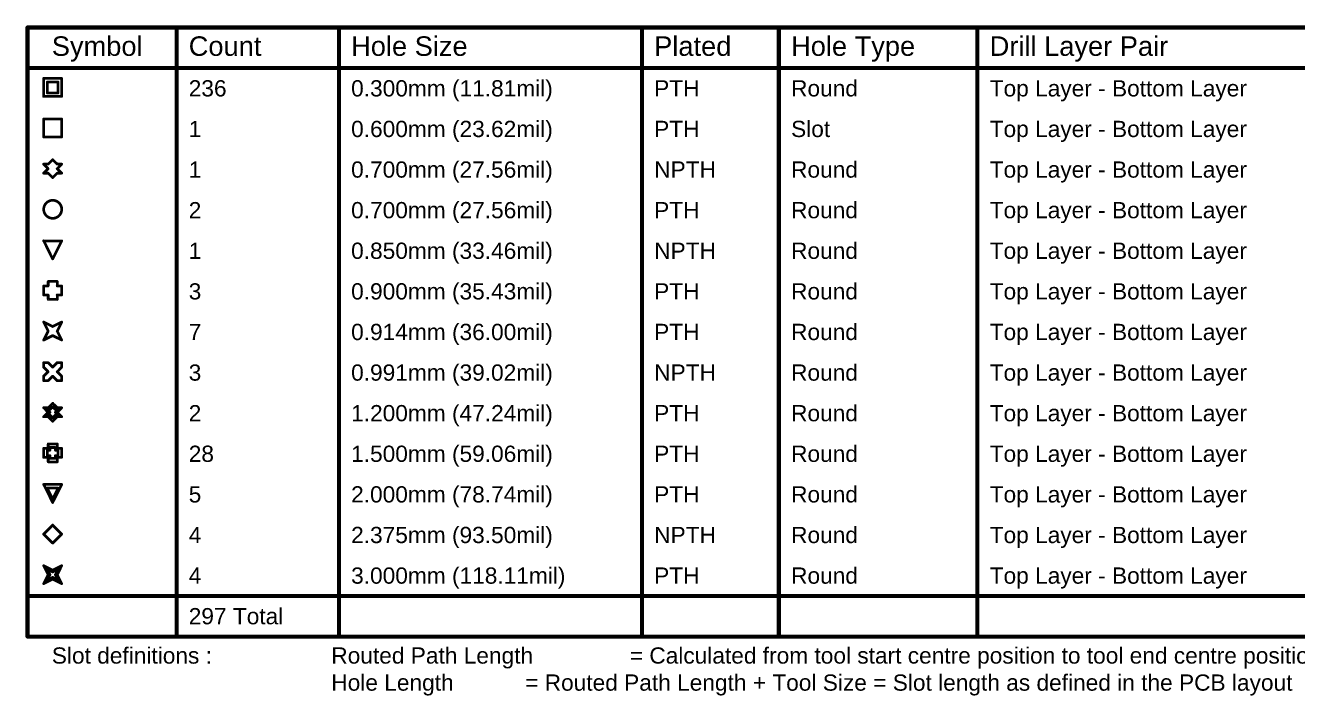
# Model space of a CAD drawing. Header units: inches. Extents: x -5 to 230, y -4 to 159.
# Drawn here: x -5.3 to 114.1, y 95.7 to 158.5 of the extents above; entities that cross this region are included whole.
import ezdxf

# ---------------------------------------------------------------- set-up
doc = ezdxf.new("R2010")
doc.units = ezdxf.units.IN
doc.layers.add('Drill Drawing', color=1, linetype='Continuous')
doc.styles.add('Arial', font='', dxfattribs={"height": 0.2})
doc.styles.get('Arial').set_extended_font_data('Arial')

msp = doc.modelspace()

# ---------------------------------------------------------------- linework, layer by layer
at = {"layer": 'Drill Drawing'}
for points in [[(-5.14, 158.34, 0.381, 0.381, 0), (214.05, 158.34, 0.381, 0.381, 0)], [(-5.14, 101.19, 0.381, 0.381, 0), (-5.14, 158.34, 0.381, 0.381, 0)], [(8.85, 101.19, 0.381, 0.381, 0), (8.85, 158.34, 0.381, 0.381, 0)], [(24.08, 101.19, 0.381, 0.381, 0), (24.08, 158.34, 0.381, 0.381, 0)], [(52.52, 101.19, 0.381, 0.381, 0), (52.52, 158.34, 0.381, 0.381, 0)], [(65.37, 101.19, 0.381, 0.381, 0), (65.37, 158.34, 0.381, 0.381, 0)], [(84.01, 101.19, 0.381, 0.381, 0), (84.01, 158.34, 0.381, 0.381, 0)], [(-5.14, 154.53, 0.381, 0.381, 0), (214.05, 154.53, 0.381, 0.381, 0)], [(-3.62, 153.56, 0.254, 0.254, 0), (-1.93, 153.56, 0.254, 0.254, 0)], [(-3.62, 151.87, 0.254, 0.254, 0), (-3.62, 153.56, 0.254, 0.254, 0)], [(-3.29, 153.22, 0.254, 0.254, 0), (-2.27, 153.22, 0.254, 0.254, 0)], [(-3.29, 152.2, 0.254, 0.254, 0), (-3.29, 153.22, 0.254, 0.254, 0)], [(-2.27, 152.2, 0.254, 0.254, 0), (-2.27, 153.22, 0.254, 0.254, 0)], [(-1.93, 151.87, 0.254, 0.254, 0), (-1.93, 153.56, 0.254, 0.254, 0)], [(-3.62, 151.87, 0.254, 0.254, 0), (-1.93, 151.87, 0.254, 0.254, 0)], [(-3.29, 152.2, 0.254, 0.254, 0), (-2.27, 152.2, 0.254, 0.254, 0)], [(-3.62, 149.75, 0.254, 0.254, 0), (-1.93, 149.75, 0.254, 0.254, 0)], [(-3.62, 148.06, 0.254, 0.254, 0), (-3.62, 149.75, 0.254, 0.254, 0)], [(-1.93, 148.06, 0.254, 0.254, 0), (-1.93, 149.75, 0.254, 0.254, 0)], [(-3.62, 148.06, 0.254, 0.254, 0), (-1.93, 148.06, 0.254, 0.254, 0)], [(-3.2, 145.52, 0.254, 0.254, 0), (-2.78, 145.94, 0.254, 0.254, 0)], [(-2.78, 145.94, 0.254, 0.254, 0), (-2.35, 145.52, 0.254, 0.254, 0)], [(-3.62, 145.52, 0.254, 0.254, 0), (-3.2, 145.09, 0.254, 0.254, 0)], [(-3.62, 145.52, 0.254, 0.254, 0), (-3.2, 145.52, 0.254, 0.254, 0)], [(-3.62, 144.67, 0.254, 0.254, 0), (-3.2, 145.09, 0.254, 0.254, 0)], [(-3.62, 144.67, 0.254, 0.254, 0), (-3.2, 144.67, 0.254, 0.254, 0)], [(-3.2, 144.67, 0.254, 0.254, 0), (-2.78, 144.25, 0.254, 0.254, 0)], [(-2.78, 144.25, 0.254, 0.254, 0), (-2.35, 144.67, 0.254, 0.254, 0)], [(-2.35, 145.52, 0.254, 0.254, 0), (-1.93, 145.52, 0.254, 0.254, 0)], [(-2.35, 145.09, 0.254, 0.254, 0), (-1.93, 145.52, 0.254, 0.254, 0)], [(-2.35, 145.09, 0.254, 0.254, 0), (-1.93, 144.67, 0.254, 0.254, 0)], [(-2.35, 144.67, 0.254, 0.254, 0), (-1.93, 144.67, 0.254, 0.254, 0)], [(-3.62, 138.32, 0.254, 0.254, 0), (-1.93, 138.32, 0.254, 0.254, 0)], [(-3.62, 138.32, 0.254, 0.254, 0), (-2.78, 136.63, 0.254, 0.254, 0)], [(-2.78, 136.63, 0.254, 0.254, 0), (-1.93, 138.32, 0.254, 0.254, 0)], [(-3.62, 133.24, 0.254, 0.254, 0), (-3.62, 134.09, 0.254, 0.254, 0)], [(-3.62, 134.09, 0.254, 0.254, 0), (-3.2, 134.09, 0.254, 0.254, 0)], [(-3.2, 134.09, 0.254, 0.254, 0), (-3.2, 134.51, 0.254, 0.254, 0)], [(-3.2, 134.51, 0.254, 0.254, 0), (-2.35, 134.51, 0.254, 0.254, 0)], [(-2.35, 134.09, 0.254, 0.254, 0), (-2.35, 134.51, 0.254, 0.254, 0)], [(-2.35, 134.09, 0.254, 0.254, 0), (-1.93, 134.09, 0.254, 0.254, 0)], [(-1.93, 133.24, 0.254, 0.254, 0), (-1.93, 134.09, 0.254, 0.254, 0)], [(-3.62, 133.24, 0.254, 0.254, 0), (-3.2, 133.24, 0.254, 0.254, 0)], [(-3.2, 132.82, 0.254, 0.254, 0), (-3.2, 133.24, 0.254, 0.254, 0)], [(-3.2, 132.82, 0.254, 0.254, 0), (-2.35, 132.82, 0.254, 0.254, 0)], [(-2.35, 133.24, 0.254, 0.254, 0), (-1.93, 133.24, 0.254, 0.254, 0)], [(-2.35, 132.82, 0.254, 0.254, 0), (-2.35, 133.24, 0.254, 0.254, 0)], [(-3.62, 130.7, 0.254, 0.254, 0), (-2.78, 130.28, 0.254, 0.254, 0)], [(-3.62, 130.7, 0.254, 0.254, 0), (-3.2, 129.85, 0.254, 0.254, 0)], [(-2.78, 130.28, 0.254, 0.254, 0), (-1.93, 130.7, 0.254, 0.254, 0)], [(-2.35, 129.85, 0.254, 0.254, 0), (-1.93, 130.7, 0.254, 0.254, 0)], [(-3.62, 129.01, 0.254, 0.254, 0), (-3.2, 129.85, 0.254, 0.254, 0)], [(-3.62, 129.01, 0.254, 0.254, 0), (-2.78, 129.43, 0.254, 0.254, 0)], [(-2.78, 129.43, 0.254, 0.254, 0), (-1.93, 129.01, 0.254, 0.254, 0)], [(-2.35, 129.85, 0.254, 0.254, 0), (-1.93, 129.01, 0.254, 0.254, 0)], [(-3.62, 126.47, 0.254, 0.254, 0), (-3.62, 126.89, 0.254, 0.254, 0)], [(-3.62, 126.89, 0.254, 0.254, 0), (-3.2, 126.89, 0.254, 0.254, 0)], [(-3.62, 126.47, 0.254, 0.254, 0), (-3.2, 126.04, 0.254, 0.254, 0)], [(-3.2, 126.89, 0.254, 0.254, 0), (-2.78, 126.47, 0.254, 0.254, 0)], [(-2.78, 126.47, 0.254, 0.254, 0), (-2.35, 126.89, 0.254, 0.254, 0)], [(-2.35, 126.89, 0.254, 0.254, 0), (-1.93, 126.89, 0.254, 0.254, 0)], [(-2.35, 126.04, 0.254, 0.254, 0), (-1.93, 126.47, 0.254, 0.254, 0)], [(-1.93, 126.47, 0.254, 0.254, 0), (-1.93, 126.89, 0.254, 0.254, 0)], [(-3.62, 125.62, 0.254, 0.254, 0), (-3.2, 126.04, 0.254, 0.254, 0)], [(-3.62, 125.2, 0.254, 0.254, 0), (-3.62, 125.62, 0.254, 0.254, 0)], [(-3.2, 125.2, 0.254, 0.254, 0), (-2.78, 125.62, 0.254, 0.254, 0)], [(-2.78, 125.62, 0.254, 0.254, 0), (-2.35, 125.2, 0.254, 0.254, 0)], [(-2.35, 126.04, 0.254, 0.254, 0), (-1.93, 125.62, 0.254, 0.254, 0)], [(-1.93, 125.2, 0.254, 0.254, 0), (-1.93, 125.62, 0.254, 0.254, 0)], [(-3.62, 125.2, 0.254, 0.254, 0), (-3.2, 125.2, 0.254, 0.254, 0)], [(-2.35, 125.2, 0.254, 0.254, 0), (-1.93, 125.2, 0.254, 0.254, 0)], [(-3.2, 122.66, 0.254, 0.254, 0), (-2.78, 123.08, 0.254, 0.254, 0)], [(-2.78, 123.08, 0.254, 0.254, 0), (-2.35, 122.66, 0.254, 0.254, 0)], [(-3.62, 122.66, 0.254, 0.254, 0), (-3.2, 122.23, 0.254, 0.254, 0)], [(-3.62, 122.66, 0.254, 0.254, 0), (-3.2, 122.66, 0.254, 0.254, 0)], [(-3.62, 121.81, 0.254, 0.254, 0), (-3.2, 122.23, 0.254, 0.254, 0)], [(-3.62, 121.81, 0.254, 0.254, 0), (-3.2, 121.81, 0.254, 0.254, 0)], [(-3.29, 122.49, 0.254, 0.254, 0), (-3.03, 122.23, 0.254, 0.254, 0)], [(-3.29, 122.49, 0.254, 0.254, 0), (-3.03, 122.49, 0.254, 0.254, 0)], [(-3.29, 121.98, 0.254, 0.254, 0), (-3.03, 122.23, 0.254, 0.254, 0)], [(-3.29, 121.98, 0.254, 0.254, 0), (-3.03, 121.98, 0.254, 0.254, 0)], [(-3.2, 121.81, 0.254, 0.254, 0), (-2.78, 121.39, 0.254, 0.254, 0)], [(-3.03, 122.49, 0.254, 0.254, 0), (-2.78, 122.74, 0.254, 0.254, 0)], [(-3.03, 121.98, 0.254, 0.254, 0), (-2.78, 121.72, 0.254, 0.254, 0)], [(-2.78, 122.74, 0.254, 0.254, 0), (-2.52, 122.49, 0.254, 0.254, 0)], [(-2.78, 121.72, 0.254, 0.254, 0), (-2.52, 121.98, 0.254, 0.254, 0)], [(-2.78, 121.39, 0.254, 0.254, 0), (-2.35, 121.81, 0.254, 0.254, 0)], [(-2.52, 122.49, 0.254, 0.254, 0), (-2.27, 122.49, 0.254, 0.254, 0)], [(-2.52, 122.23, 0.254, 0.254, 0), (-2.27, 122.49, 0.254, 0.254, 0)], [(-2.52, 122.23, 0.254, 0.254, 0), (-2.27, 121.98, 0.254, 0.254, 0)], [(-2.52, 121.98, 0.254, 0.254, 0), (-2.27, 121.98, 0.254, 0.254, 0)], [(-2.35, 122.66, 0.254, 0.254, 0), (-1.93, 122.66, 0.254, 0.254, 0)], [(-2.35, 122.23, 0.254, 0.254, 0), (-1.93, 122.66, 0.254, 0.254, 0)], [(-2.35, 122.23, 0.254, 0.254, 0), (-1.93, 121.81, 0.254, 0.254, 0)], [(-2.35, 121.81, 0.254, 0.254, 0), (-1.93, 121.81, 0.254, 0.254, 0)], [(-3.2, 118.85, 0.254, 0.254, 0), (-3.2, 119.27, 0.254, 0.254, 0)], [(-3.2, 119.27, 0.254, 0.254, 0), (-2.35, 119.27, 0.254, 0.254, 0)], [(-2.35, 118.85, 0.254, 0.254, 0), (-2.35, 119.27, 0.254, 0.254, 0)], [(-3.62, 118, 0.254, 0.254, 0), (-3.62, 118.85, 0.254, 0.254, 0)], [(-3.62, 118.85, 0.254, 0.254, 0), (-3.2, 118.85, 0.254, 0.254, 0)], [(-3.29, 118.17, 0.254, 0.254, 0), (-3.29, 118.68, 0.254, 0.254, 0)], [(-3.29, 118.68, 0.254, 0.254, 0), (-3.03, 118.68, 0.254, 0.254, 0)], [(-3.29, 118.17, 0.254, 0.254, 0), (-3.03, 118.17, 0.254, 0.254, 0)], [(-3.03, 118.68, 0.254, 0.254, 0), (-3.03, 118.93, 0.254, 0.254, 0)], [(-3.03, 118.93, 0.254, 0.254, 0), (-2.52, 118.93, 0.254, 0.254, 0)], [(-3.03, 117.91, 0.254, 0.254, 0), (-3.03, 118.17, 0.254, 0.254, 0)], [(-2.52, 118.68, 0.254, 0.254, 0), (-2.52, 118.93, 0.254, 0.254, 0)], [(-2.52, 118.68, 0.254, 0.254, 0), (-2.27, 118.68, 0.254, 0.254, 0)], [(-2.52, 118.17, 0.254, 0.254, 0), (-2.27, 118.17, 0.254, 0.254, 0)], [(-2.52, 117.91, 0.254, 0.254, 0), (-2.52, 118.17, 0.254, 0.254, 0)], [(-2.35, 118.85, 0.254, 0.254, 0), (-1.93, 118.85, 0.254, 0.254, 0)], [(-2.27, 118.17, 0.254, 0.254, 0), (-2.27, 118.68, 0.254, 0.254, 0)], [(-1.93, 118, 0.254, 0.254, 0), (-1.93, 118.85, 0.254, 0.254, 0)], [(-3.62, 118, 0.254, 0.254, 0), (-3.2, 118, 0.254, 0.254, 0)], [(-3.2, 117.58, 0.254, 0.254, 0), (-3.2, 118, 0.254, 0.254, 0)], [(-3.2, 117.58, 0.254, 0.254, 0), (-2.35, 117.58, 0.254, 0.254, 0)], [(-3.03, 117.91, 0.254, 0.254, 0), (-2.52, 117.91, 0.254, 0.254, 0)], [(-2.35, 118, 0.254, 0.254, 0), (-1.93, 118, 0.254, 0.254, 0)], [(-2.35, 117.58, 0.254, 0.254, 0), (-2.35, 118, 0.254, 0.254, 0)], [(-3.62, 115.46, 0.254, 0.254, 0), (-1.93, 115.46, 0.254, 0.254, 0)], [(-3.62, 115.46, 0.254, 0.254, 0), (-2.78, 113.77, 0.254, 0.254, 0)], [(-3.29, 115.12, 0.254, 0.254, 0), (-2.27, 115.12, 0.254, 0.254, 0)], [(-3.29, 115.12, 0.254, 0.254, 0), (-2.78, 114.1, 0.254, 0.254, 0)], [(-2.78, 113.77, 0.254, 0.254, 0), (-1.93, 115.46, 0.254, 0.254, 0)], [(-2.78, 114.1, 0.254, 0.254, 0), (-2.27, 115.12, 0.254, 0.254, 0)], [(-3.62, 110.8, 0.254, 0.254, 0), (-2.78, 111.65, 0.254, 0.254, 0)], [(-2.78, 111.65, 0.254, 0.254, 0), (-1.93, 110.8, 0.254, 0.254, 0)], [(-3.62, 110.8, 0.254, 0.254, 0), (-2.78, 109.96, 0.254, 0.254, 0)], [(-2.78, 109.96, 0.254, 0.254, 0), (-1.93, 110.8, 0.254, 0.254, 0)], [(-3.62, 107.84, 0.254, 0.254, 0), (-2.78, 107.42, 0.254, 0.254, 0)], [(-3.62, 107.84, 0.254, 0.254, 0), (-3.2, 106.99, 0.254, 0.254, 0)], [(-3.29, 107.5, 0.254, 0.254, 0), (-2.78, 107.25, 0.254, 0.254, 0)], [(-3.29, 107.5, 0.254, 0.254, 0), (-3.03, 106.99, 0.254, 0.254, 0)], [(-2.78, 107.42, 0.254, 0.254, 0), (-1.93, 107.84, 0.254, 0.254, 0)], [(-2.78, 107.25, 0.254, 0.254, 0), (-2.27, 107.5, 0.254, 0.254, 0)], [(-2.52, 106.99, 0.254, 0.254, 0), (-2.27, 107.5, 0.254, 0.254, 0)], [(-2.35, 106.99, 0.254, 0.254, 0), (-1.93, 107.84, 0.254, 0.254, 0)], [(-3.62, 106.15, 0.254, 0.254, 0), (-3.2, 106.99, 0.254, 0.254, 0)], [(-3.62, 106.15, 0.254, 0.254, 0), (-2.78, 106.57, 0.254, 0.254, 0)], [(-3.29, 106.48, 0.254, 0.254, 0), (-3.03, 106.99, 0.254, 0.254, 0)], [(-3.29, 106.48, 0.254, 0.254, 0), (-2.78, 106.74, 0.254, 0.254, 0)], [(-2.78, 106.74, 0.254, 0.254, 0), (-2.27, 106.48, 0.254, 0.254, 0)], [(-2.78, 106.57, 0.254, 0.254, 0), (-1.93, 106.15, 0.254, 0.254, 0)], [(-2.52, 106.99, 0.254, 0.254, 0), (-2.27, 106.48, 0.254, 0.254, 0)], [(-2.35, 106.99, 0.254, 0.254, 0), (-1.93, 106.15, 0.254, 0.254, 0)], [(-5.14, 105, 0.381, 0.381, 0), (214.05, 105, 0.381, 0.381, 0)], [(-5.14, 101.19, 0.381, 0.381, 0), (214.05, 101.19, 0.381, 0.381, 0)]]:
    msp.add_lwpolyline(points, format="xyseb", dxfattribs=at)
for points in [[(-5.24, 158.34, 0.191, 0.191, 1), (-5.05, 158.34, 0.191, 0.191, 1)], [(-5.24, 158.34, 0.191, 0.191, 1), (-5.05, 158.34, 0.191, 0.191, 1)], [(8.75, 158.34, 0.191, 0.191, 1), (8.94, 158.34, 0.191, 0.191, 1)], [(23.99, 158.34, 0.191, 0.191, 1), (24.18, 158.34, 0.191, 0.191, 1)], [(52.43, 158.34, 0.191, 0.191, 1), (52.62, 158.34, 0.191, 0.191, 1)], [(65.28, 158.34, 0.191, 0.191, 1), (65.47, 158.34, 0.191, 0.191, 1)], [(83.92, 158.34, 0.191, 0.191, 1), (84.11, 158.34, 0.191, 0.191, 1)], [(-5.24, 154.53, 0.191, 0.191, 1), (-5.05, 154.53, 0.191, 0.191, 1)], [(-3.69, 153.56, 0.127, 0.127, 1), (-3.56, 153.56, 0.127, 0.127, 1)], [(-3.69, 153.56, 0.127, 0.127, 1), (-3.56, 153.56, 0.127, 0.127, 1)], [(-3.35, 153.22, 0.127, 0.127, 1), (-3.22, 153.22, 0.127, 0.127, 1)], [(-3.35, 153.22, 0.127, 0.127, 1), (-3.22, 153.22, 0.127, 0.127, 1)], [(-2.33, 153.22, 0.127, 0.127, 1), (-2.21, 153.22, 0.127, 0.127, 1)], [(-2.33, 153.22, 0.127, 0.127, 1), (-2.21, 153.22, 0.127, 0.127, 1)], [(-1.99, 153.56, 0.127, 0.127, 1), (-1.87, 153.56, 0.127, 0.127, 1)], [(-1.99, 153.56, 0.127, 0.127, 1), (-1.87, 153.56, 0.127, 0.127, 1)], [(-3.69, 151.87, 0.127, 0.127, 1), (-3.56, 151.87, 0.127, 0.127, 1)], [(-3.69, 151.87, 0.127, 0.127, 1), (-3.56, 151.87, 0.127, 0.127, 1)], [(-3.35, 152.2, 0.127, 0.127, 1), (-3.22, 152.2, 0.127, 0.127, 1)], [(-3.35, 152.2, 0.127, 0.127, 1), (-3.22, 152.2, 0.127, 0.127, 1)], [(-2.33, 152.2, 0.127, 0.127, 1), (-2.21, 152.2, 0.127, 0.127, 1)], [(-2.33, 152.2, 0.127, 0.127, 1), (-2.21, 152.2, 0.127, 0.127, 1)], [(-1.99, 151.87, 0.127, 0.127, 1), (-1.87, 151.87, 0.127, 0.127, 1)], [(-1.99, 151.87, 0.127, 0.127, 1), (-1.87, 151.87, 0.127, 0.127, 1)], [(-3.69, 149.75, 0.127, 0.127, 1), (-3.56, 149.75, 0.127, 0.127, 1)], [(-3.69, 149.75, 0.127, 0.127, 1), (-3.56, 149.75, 0.127, 0.127, 1)], [(-1.99, 149.75, 0.127, 0.127, 1), (-1.87, 149.75, 0.127, 0.127, 1)], [(-1.99, 149.75, 0.127, 0.127, 1), (-1.87, 149.75, 0.127, 0.127, 1)], [(-3.69, 148.06, 0.127, 0.127, 1), (-3.56, 148.06, 0.127, 0.127, 1)], [(-3.69, 148.06, 0.127, 0.127, 1), (-3.56, 148.06, 0.127, 0.127, 1)], [(-1.99, 148.06, 0.127, 0.127, 1), (-1.87, 148.06, 0.127, 0.127, 1)], [(-1.99, 148.06, 0.127, 0.127, 1), (-1.87, 148.06, 0.127, 0.127, 1)], [(-2.84, 145.94, 0.127, 0.127, 1), (-2.71, 145.94, 0.127, 0.127, 1)], [(-2.84, 145.94, 0.127, 0.127, 1), (-2.71, 145.94, 0.127, 0.127, 1)], [(-3.69, 145.52, 0.127, 0.127, 1), (-3.56, 145.52, 0.127, 0.127, 1)], [(-3.69, 145.52, 0.127, 0.127, 1), (-3.56, 145.52, 0.127, 0.127, 1)], [(-3.69, 144.67, 0.127, 0.127, 1), (-3.56, 144.67, 0.127, 0.127, 1)], [(-3.69, 144.67, 0.127, 0.127, 1), (-3.56, 144.67, 0.127, 0.127, 1)], [(-3.26, 145.52, 0.127, 0.127, 1), (-3.14, 145.52, 0.127, 0.127, 1)], [(-3.26, 145.52, 0.127, 0.127, 1), (-3.14, 145.52, 0.127, 0.127, 1)], [(-3.26, 145.09, 0.127, 0.127, 1), (-3.14, 145.09, 0.127, 0.127, 1)], [(-3.26, 145.09, 0.127, 0.127, 1), (-3.14, 145.09, 0.127, 0.127, 1)], [(-3.26, 144.67, 0.127, 0.127, 1), (-3.14, 144.67, 0.127, 0.127, 1)], [(-3.26, 144.67, 0.127, 0.127, 1), (-3.14, 144.67, 0.127, 0.127, 1)], [(-2.42, 145.52, 0.127, 0.127, 1), (-2.29, 145.52, 0.127, 0.127, 1)], [(-2.42, 145.52, 0.127, 0.127, 1), (-2.29, 145.52, 0.127, 0.127, 1)], [(-2.42, 145.09, 0.127, 0.127, 1), (-2.29, 145.09, 0.127, 0.127, 1)], [(-2.42, 145.09, 0.127, 0.127, 1), (-2.29, 145.09, 0.127, 0.127, 1)], [(-2.42, 144.67, 0.127, 0.127, 1), (-2.29, 144.67, 0.127, 0.127, 1)], [(-2.42, 144.67, 0.127, 0.127, 1), (-2.29, 144.67, 0.127, 0.127, 1)], [(-1.99, 145.52, 0.127, 0.127, 1), (-1.87, 145.52, 0.127, 0.127, 1)], [(-1.99, 145.52, 0.127, 0.127, 1), (-1.87, 145.52, 0.127, 0.127, 1)], [(-1.99, 144.67, 0.127, 0.127, 1), (-1.87, 144.67, 0.127, 0.127, 1)], [(-1.99, 144.67, 0.127, 0.127, 1), (-1.87, 144.67, 0.127, 0.127, 1)], [(-2.84, 144.25, 0.127, 0.127, 1), (-2.71, 144.25, 0.127, 0.127, 1)], [(-2.84, 144.25, 0.127, 0.127, 1), (-2.71, 144.25, 0.127, 0.127, 1)], [(-1.93, 141.28, 0.254, 0.254, 1), (-3.62, 141.28, 0.254, 0.254, 1)], [(-3.69, 141.28, 0.127, 0.127, 1), (-3.56, 141.28, 0.127, 0.127, 1)], [(-1.99, 141.28, 0.127, 0.127, 1), (-1.87, 141.28, 0.127, 0.127, 1)], [(-3.69, 138.32, 0.127, 0.127, 1), (-3.56, 138.32, 0.127, 0.127, 1)], [(-3.69, 138.32, 0.127, 0.127, 1), (-3.56, 138.32, 0.127, 0.127, 1)], [(-1.99, 138.32, 0.127, 0.127, 1), (-1.87, 138.32, 0.127, 0.127, 1)], [(-1.99, 138.32, 0.127, 0.127, 1), (-1.87, 138.32, 0.127, 0.127, 1)], [(-2.84, 136.63, 0.127, 0.127, 1), (-2.71, 136.63, 0.127, 0.127, 1)], [(-2.84, 136.63, 0.127, 0.127, 1), (-2.71, 136.63, 0.127, 0.127, 1)], [(-3.69, 134.09, 0.127, 0.127, 1), (-3.56, 134.09, 0.127, 0.127, 1)], [(-3.69, 134.09, 0.127, 0.127, 1), (-3.56, 134.09, 0.127, 0.127, 1)], [(-3.26, 134.51, 0.127, 0.127, 1), (-3.14, 134.51, 0.127, 0.127, 1)], [(-3.26, 134.51, 0.127, 0.127, 1), (-3.14, 134.51, 0.127, 0.127, 1)], [(-3.26, 134.09, 0.127, 0.127, 1), (-3.14, 134.09, 0.127, 0.127, 1)], [(-3.26, 134.09, 0.127, 0.127, 1), (-3.14, 134.09, 0.127, 0.127, 1)], [(-2.42, 134.51, 0.127, 0.127, 1), (-2.29, 134.51, 0.127, 0.127, 1)], [(-2.42, 134.51, 0.127, 0.127, 1), (-2.29, 134.51, 0.127, 0.127, 1)], [(-2.42, 134.09, 0.127, 0.127, 1), (-2.29, 134.09, 0.127, 0.127, 1)], [(-2.42, 134.09, 0.127, 0.127, 1), (-2.29, 134.09, 0.127, 0.127, 1)], [(-1.99, 134.09, 0.127, 0.127, 1), (-1.87, 134.09, 0.127, 0.127, 1)], [(-1.99, 134.09, 0.127, 0.127, 1), (-1.87, 134.09, 0.127, 0.127, 1)], [(-3.69, 133.24, 0.127, 0.127, 1), (-3.56, 133.24, 0.127, 0.127, 1)], [(-3.69, 133.24, 0.127, 0.127, 1), (-3.56, 133.24, 0.127, 0.127, 1)], [(-3.26, 133.24, 0.127, 0.127, 1), (-3.14, 133.24, 0.127, 0.127, 1)], [(-3.26, 133.24, 0.127, 0.127, 1), (-3.14, 133.24, 0.127, 0.127, 1)], [(-3.26, 132.82, 0.127, 0.127, 1), (-3.14, 132.82, 0.127, 0.127, 1)], [(-3.26, 132.82, 0.127, 0.127, 1), (-3.14, 132.82, 0.127, 0.127, 1)], [(-2.42, 133.24, 0.127, 0.127, 1), (-2.29, 133.24, 0.127, 0.127, 1)], [(-2.42, 133.24, 0.127, 0.127, 1), (-2.29, 133.24, 0.127, 0.127, 1)], [(-2.42, 132.82, 0.127, 0.127, 1), (-2.29, 132.82, 0.127, 0.127, 1)], [(-2.42, 132.82, 0.127, 0.127, 1), (-2.29, 132.82, 0.127, 0.127, 1)], [(-1.99, 133.24, 0.127, 0.127, 1), (-1.87, 133.24, 0.127, 0.127, 1)], [(-1.99, 133.24, 0.127, 0.127, 1), (-1.87, 133.24, 0.127, 0.127, 1)], [(-3.69, 130.7, 0.127, 0.127, 1), (-3.56, 130.7, 0.127, 0.127, 1)], [(-3.69, 130.7, 0.127, 0.127, 1), (-3.56, 130.7, 0.127, 0.127, 1)], [(-2.84, 130.28, 0.127, 0.127, 1), (-2.71, 130.28, 0.127, 0.127, 1)], [(-2.84, 130.28, 0.127, 0.127, 1), (-2.71, 130.28, 0.127, 0.127, 1)], [(-1.99, 130.7, 0.127, 0.127, 1), (-1.87, 130.7, 0.127, 0.127, 1)], [(-1.99, 130.7, 0.127, 0.127, 1), (-1.87, 130.7, 0.127, 0.127, 1)], [(-3.69, 129.01, 0.127, 0.127, 1), (-3.56, 129.01, 0.127, 0.127, 1)], [(-3.69, 129.01, 0.127, 0.127, 1), (-3.56, 129.01, 0.127, 0.127, 1)], [(-3.26, 129.85, 0.127, 0.127, 1), (-3.14, 129.85, 0.127, 0.127, 1)], [(-3.26, 129.85, 0.127, 0.127, 1), (-3.14, 129.85, 0.127, 0.127, 1)], [(-2.84, 129.43, 0.127, 0.127, 1), (-2.71, 129.43, 0.127, 0.127, 1)], [(-2.84, 129.43, 0.127, 0.127, 1), (-2.71, 129.43, 0.127, 0.127, 1)], [(-2.42, 129.85, 0.127, 0.127, 1), (-2.29, 129.85, 0.127, 0.127, 1)], [(-2.42, 129.85, 0.127, 0.127, 1), (-2.29, 129.85, 0.127, 0.127, 1)], [(-1.99, 129.01, 0.127, 0.127, 1), (-1.87, 129.01, 0.127, 0.127, 1)], [(-1.99, 129.01, 0.127, 0.127, 1), (-1.87, 129.01, 0.127, 0.127, 1)], [(-3.69, 126.89, 0.127, 0.127, 1), (-3.56, 126.89, 0.127, 0.127, 1)], [(-3.69, 126.89, 0.127, 0.127, 1), (-3.56, 126.89, 0.127, 0.127, 1)], [(-3.69, 126.47, 0.127, 0.127, 1), (-3.56, 126.47, 0.127, 0.127, 1)], [(-3.69, 126.47, 0.127, 0.127, 1), (-3.56, 126.47, 0.127, 0.127, 1)], [(-3.26, 126.89, 0.127, 0.127, 1), (-3.14, 126.89, 0.127, 0.127, 1)], [(-3.26, 126.89, 0.127, 0.127, 1), (-3.14, 126.89, 0.127, 0.127, 1)], [(-2.84, 126.47, 0.127, 0.127, 1), (-2.71, 126.47, 0.127, 0.127, 1)], [(-2.84, 126.47, 0.127, 0.127, 1), (-2.71, 126.47, 0.127, 0.127, 1)], [(-2.42, 126.89, 0.127, 0.127, 1), (-2.29, 126.89, 0.127, 0.127, 1)], [(-2.42, 126.89, 0.127, 0.127, 1), (-2.29, 126.89, 0.127, 0.127, 1)], [(-1.99, 126.89, 0.127, 0.127, 1), (-1.87, 126.89, 0.127, 0.127, 1)], [(-1.99, 126.89, 0.127, 0.127, 1), (-1.87, 126.89, 0.127, 0.127, 1)], [(-1.99, 126.47, 0.127, 0.127, 1), (-1.87, 126.47, 0.127, 0.127, 1)], [(-1.99, 126.47, 0.127, 0.127, 1), (-1.87, 126.47, 0.127, 0.127, 1)], [(-3.69, 125.62, 0.127, 0.127, 1), (-3.56, 125.62, 0.127, 0.127, 1)], [(-3.69, 125.62, 0.127, 0.127, 1), (-3.56, 125.62, 0.127, 0.127, 1)], [(-3.26, 126.04, 0.127, 0.127, 1), (-3.14, 126.04, 0.127, 0.127, 1)], [(-3.26, 126.04, 0.127, 0.127, 1), (-3.14, 126.04, 0.127, 0.127, 1)], [(-2.84, 125.62, 0.127, 0.127, 1), (-2.71, 125.62, 0.127, 0.127, 1)], [(-2.84, 125.62, 0.127, 0.127, 1), (-2.71, 125.62, 0.127, 0.127, 1)], [(-2.42, 126.04, 0.127, 0.127, 1), (-2.29, 126.04, 0.127, 0.127, 1)], [(-2.42, 126.04, 0.127, 0.127, 1), (-2.29, 126.04, 0.127, 0.127, 1)], [(-1.99, 125.62, 0.127, 0.127, 1), (-1.87, 125.62, 0.127, 0.127, 1)], [(-1.99, 125.62, 0.127, 0.127, 1), (-1.87, 125.62, 0.127, 0.127, 1)], [(-3.69, 125.2, 0.127, 0.127, 1), (-3.56, 125.2, 0.127, 0.127, 1)], [(-3.69, 125.2, 0.127, 0.127, 1), (-3.56, 125.2, 0.127, 0.127, 1)], [(-3.26, 125.2, 0.127, 0.127, 1), (-3.14, 125.2, 0.127, 0.127, 1)], [(-3.26, 125.2, 0.127, 0.127, 1), (-3.14, 125.2, 0.127, 0.127, 1)], [(-2.42, 125.2, 0.127, 0.127, 1), (-2.29, 125.2, 0.127, 0.127, 1)], [(-2.42, 125.2, 0.127, 0.127, 1), (-2.29, 125.2, 0.127, 0.127, 1)], [(-1.99, 125.2, 0.127, 0.127, 1), (-1.87, 125.2, 0.127, 0.127, 1)], [(-1.99, 125.2, 0.127, 0.127, 1), (-1.87, 125.2, 0.127, 0.127, 1)], [(-2.84, 123.08, 0.127, 0.127, 1), (-2.71, 123.08, 0.127, 0.127, 1)], [(-2.84, 123.08, 0.127, 0.127, 1), (-2.71, 123.08, 0.127, 0.127, 1)], [(-3.69, 122.66, 0.127, 0.127, 1), (-3.56, 122.66, 0.127, 0.127, 1)], [(-3.69, 122.66, 0.127, 0.127, 1), (-3.56, 122.66, 0.127, 0.127, 1)], [(-3.69, 121.81, 0.127, 0.127, 1), (-3.56, 121.81, 0.127, 0.127, 1)], [(-3.69, 121.81, 0.127, 0.127, 1), (-3.56, 121.81, 0.127, 0.127, 1)], [(-3.35, 122.49, 0.127, 0.127, 1), (-3.22, 122.49, 0.127, 0.127, 1)], [(-3.35, 122.49, 0.127, 0.127, 1), (-3.22, 122.49, 0.127, 0.127, 1)], [(-3.35, 121.98, 0.127, 0.127, 1), (-3.22, 121.98, 0.127, 0.127, 1)], [(-3.35, 121.98, 0.127, 0.127, 1), (-3.22, 121.98, 0.127, 0.127, 1)], [(-3.26, 122.66, 0.127, 0.127, 1), (-3.14, 122.66, 0.127, 0.127, 1)], [(-3.26, 122.66, 0.127, 0.127, 1), (-3.14, 122.66, 0.127, 0.127, 1)], [(-3.26, 122.23, 0.127, 0.127, 1), (-3.14, 122.23, 0.127, 0.127, 1)], [(-3.26, 122.23, 0.127, 0.127, 1), (-3.14, 122.23, 0.127, 0.127, 1)], [(-3.26, 121.81, 0.127, 0.127, 1), (-3.14, 121.81, 0.127, 0.127, 1)], [(-3.26, 121.81, 0.127, 0.127, 1), (-3.14, 121.81, 0.127, 0.127, 1)], [(-3.1, 122.49, 0.127, 0.127, 1), (-2.97, 122.49, 0.127, 0.127, 1)], [(-3.1, 122.49, 0.127, 0.127, 1), (-2.97, 122.49, 0.127, 0.127, 1)], [(-3.1, 122.23, 0.127, 0.127, 1), (-2.97, 122.23, 0.127, 0.127, 1)], [(-3.1, 122.23, 0.127, 0.127, 1), (-2.97, 122.23, 0.127, 0.127, 1)], [(-3.1, 121.98, 0.127, 0.127, 1), (-2.97, 121.98, 0.127, 0.127, 1)], [(-3.1, 121.98, 0.127, 0.127, 1), (-2.97, 121.98, 0.127, 0.127, 1)], [(-2.84, 122.74, 0.127, 0.127, 1), (-2.71, 122.74, 0.127, 0.127, 1)], [(-2.84, 122.74, 0.127, 0.127, 1), (-2.71, 122.74, 0.127, 0.127, 1)], [(-2.84, 121.72, 0.127, 0.127, 1), (-2.71, 121.72, 0.127, 0.127, 1)], [(-2.84, 121.72, 0.127, 0.127, 1), (-2.71, 121.72, 0.127, 0.127, 1)], [(-2.59, 122.49, 0.127, 0.127, 1), (-2.46, 122.49, 0.127, 0.127, 1)], [(-2.59, 122.49, 0.127, 0.127, 1), (-2.46, 122.49, 0.127, 0.127, 1)], [(-2.59, 122.23, 0.127, 0.127, 1), (-2.46, 122.23, 0.127, 0.127, 1)], [(-2.59, 122.23, 0.127, 0.127, 1), (-2.46, 122.23, 0.127, 0.127, 1)], [(-2.59, 121.98, 0.127, 0.127, 1), (-2.46, 121.98, 0.127, 0.127, 1)], [(-2.59, 121.98, 0.127, 0.127, 1), (-2.46, 121.98, 0.127, 0.127, 1)], [(-2.42, 122.66, 0.127, 0.127, 1), (-2.29, 122.66, 0.127, 0.127, 1)], [(-2.42, 122.66, 0.127, 0.127, 1), (-2.29, 122.66, 0.127, 0.127, 1)], [(-2.42, 122.23, 0.127, 0.127, 1), (-2.29, 122.23, 0.127, 0.127, 1)], [(-2.42, 122.23, 0.127, 0.127, 1), (-2.29, 122.23, 0.127, 0.127, 1)], [(-2.42, 121.81, 0.127, 0.127, 1), (-2.29, 121.81, 0.127, 0.127, 1)], [(-2.42, 121.81, 0.127, 0.127, 1), (-2.29, 121.81, 0.127, 0.127, 1)], [(-2.33, 122.49, 0.127, 0.127, 1), (-2.21, 122.49, 0.127, 0.127, 1)], [(-2.33, 122.49, 0.127, 0.127, 1), (-2.21, 122.49, 0.127, 0.127, 1)], [(-2.33, 121.98, 0.127, 0.127, 1), (-2.21, 121.98, 0.127, 0.127, 1)], [(-2.33, 121.98, 0.127, 0.127, 1), (-2.21, 121.98, 0.127, 0.127, 1)], [(-1.99, 122.66, 0.127, 0.127, 1), (-1.87, 122.66, 0.127, 0.127, 1)], [(-1.99, 122.66, 0.127, 0.127, 1), (-1.87, 122.66, 0.127, 0.127, 1)], [(-1.99, 121.81, 0.127, 0.127, 1), (-1.87, 121.81, 0.127, 0.127, 1)], [(-1.99, 121.81, 0.127, 0.127, 1), (-1.87, 121.81, 0.127, 0.127, 1)], [(-2.84, 121.39, 0.127, 0.127, 1), (-2.71, 121.39, 0.127, 0.127, 1)], [(-2.84, 121.39, 0.127, 0.127, 1), (-2.71, 121.39, 0.127, 0.127, 1)], [(-3.26, 119.27, 0.127, 0.127, 1), (-3.14, 119.27, 0.127, 0.127, 1)], [(-3.26, 119.27, 0.127, 0.127, 1), (-3.14, 119.27, 0.127, 0.127, 1)], [(-2.42, 119.27, 0.127, 0.127, 1), (-2.29, 119.27, 0.127, 0.127, 1)], [(-2.42, 119.27, 0.127, 0.127, 1), (-2.29, 119.27, 0.127, 0.127, 1)], [(-3.69, 118.85, 0.127, 0.127, 1), (-3.56, 118.85, 0.127, 0.127, 1)], [(-3.69, 118.85, 0.127, 0.127, 1), (-3.56, 118.85, 0.127, 0.127, 1)], [(-3.35, 118.68, 0.127, 0.127, 1), (-3.22, 118.68, 0.127, 0.127, 1)], [(-3.35, 118.68, 0.127, 0.127, 1), (-3.22, 118.68, 0.127, 0.127, 1)], [(-3.35, 118.17, 0.127, 0.127, 1), (-3.22, 118.17, 0.127, 0.127, 1)], [(-3.35, 118.17, 0.127, 0.127, 1), (-3.22, 118.17, 0.127, 0.127, 1)], [(-3.26, 118.85, 0.127, 0.127, 1), (-3.14, 118.85, 0.127, 0.127, 1)], [(-3.26, 118.85, 0.127, 0.127, 1), (-3.14, 118.85, 0.127, 0.127, 1)], [(-3.1, 118.93, 0.127, 0.127, 1), (-2.97, 118.93, 0.127, 0.127, 1)], [(-3.1, 118.93, 0.127, 0.127, 1), (-2.97, 118.93, 0.127, 0.127, 1)], [(-3.1, 118.68, 0.127, 0.127, 1), (-2.97, 118.68, 0.127, 0.127, 1)], [(-3.1, 118.68, 0.127, 0.127, 1), (-2.97, 118.68, 0.127, 0.127, 1)], [(-3.1, 118.17, 0.127, 0.127, 1), (-2.97, 118.17, 0.127, 0.127, 1)], [(-3.1, 118.17, 0.127, 0.127, 1), (-2.97, 118.17, 0.127, 0.127, 1)], [(-2.59, 118.93, 0.127, 0.127, 1), (-2.46, 118.93, 0.127, 0.127, 1)], [(-2.59, 118.93, 0.127, 0.127, 1), (-2.46, 118.93, 0.127, 0.127, 1)], [(-2.59, 118.68, 0.127, 0.127, 1), (-2.46, 118.68, 0.127, 0.127, 1)], [(-2.59, 118.68, 0.127, 0.127, 1), (-2.46, 118.68, 0.127, 0.127, 1)], [(-2.59, 118.17, 0.127, 0.127, 1), (-2.46, 118.17, 0.127, 0.127, 1)], [(-2.59, 118.17, 0.127, 0.127, 1), (-2.46, 118.17, 0.127, 0.127, 1)], [(-2.42, 118.85, 0.127, 0.127, 1), (-2.29, 118.85, 0.127, 0.127, 1)], [(-2.42, 118.85, 0.127, 0.127, 1), (-2.29, 118.85, 0.127, 0.127, 1)], [(-2.33, 118.68, 0.127, 0.127, 1), (-2.21, 118.68, 0.127, 0.127, 1)], [(-2.33, 118.68, 0.127, 0.127, 1), (-2.21, 118.68, 0.127, 0.127, 1)], [(-2.33, 118.17, 0.127, 0.127, 1), (-2.21, 118.17, 0.127, 0.127, 1)], [(-2.33, 118.17, 0.127, 0.127, 1), (-2.21, 118.17, 0.127, 0.127, 1)], [(-1.99, 118.85, 0.127, 0.127, 1), (-1.87, 118.85, 0.127, 0.127, 1)], [(-1.99, 118.85, 0.127, 0.127, 1), (-1.87, 118.85, 0.127, 0.127, 1)], [(-3.69, 118, 0.127, 0.127, 1), (-3.56, 118, 0.127, 0.127, 1)], [(-3.69, 118, 0.127, 0.127, 1), (-3.56, 118, 0.127, 0.127, 1)], [(-3.26, 118, 0.127, 0.127, 1), (-3.14, 118, 0.127, 0.127, 1)], [(-3.26, 118, 0.127, 0.127, 1), (-3.14, 118, 0.127, 0.127, 1)], [(-3.26, 117.58, 0.127, 0.127, 1), (-3.14, 117.58, 0.127, 0.127, 1)], [(-3.26, 117.58, 0.127, 0.127, 1), (-3.14, 117.58, 0.127, 0.127, 1)], [(-3.1, 117.91, 0.127, 0.127, 1), (-2.97, 117.91, 0.127, 0.127, 1)], [(-3.1, 117.91, 0.127, 0.127, 1), (-2.97, 117.91, 0.127, 0.127, 1)], [(-2.59, 117.91, 0.127, 0.127, 1), (-2.46, 117.91, 0.127, 0.127, 1)], [(-2.59, 117.91, 0.127, 0.127, 1), (-2.46, 117.91, 0.127, 0.127, 1)], [(-2.42, 118, 0.127, 0.127, 1), (-2.29, 118, 0.127, 0.127, 1)], [(-2.42, 118, 0.127, 0.127, 1), (-2.29, 118, 0.127, 0.127, 1)], [(-2.42, 117.58, 0.127, 0.127, 1), (-2.29, 117.58, 0.127, 0.127, 1)], [(-2.42, 117.58, 0.127, 0.127, 1), (-2.29, 117.58, 0.127, 0.127, 1)], [(-1.99, 118, 0.127, 0.127, 1), (-1.87, 118, 0.127, 0.127, 1)], [(-1.99, 118, 0.127, 0.127, 1), (-1.87, 118, 0.127, 0.127, 1)], [(-3.69, 115.46, 0.127, 0.127, 1), (-3.56, 115.46, 0.127, 0.127, 1)], [(-3.69, 115.46, 0.127, 0.127, 1), (-3.56, 115.46, 0.127, 0.127, 1)], [(-3.35, 115.12, 0.127, 0.127, 1), (-3.22, 115.12, 0.127, 0.127, 1)], [(-3.35, 115.12, 0.127, 0.127, 1), (-3.22, 115.12, 0.127, 0.127, 1)], [(-2.33, 115.12, 0.127, 0.127, 1), (-2.21, 115.12, 0.127, 0.127, 1)], [(-2.33, 115.12, 0.127, 0.127, 1), (-2.21, 115.12, 0.127, 0.127, 1)], [(-1.99, 115.46, 0.127, 0.127, 1), (-1.87, 115.46, 0.127, 0.127, 1)], [(-1.99, 115.46, 0.127, 0.127, 1), (-1.87, 115.46, 0.127, 0.127, 1)], [(-2.84, 114.1, 0.127, 0.127, 1), (-2.71, 114.1, 0.127, 0.127, 1)], [(-2.84, 114.1, 0.127, 0.127, 1), (-2.71, 114.1, 0.127, 0.127, 1)], [(-2.84, 113.77, 0.127, 0.127, 1), (-2.71, 113.77, 0.127, 0.127, 1)], [(-2.84, 113.77, 0.127, 0.127, 1), (-2.71, 113.77, 0.127, 0.127, 1)], [(-2.84, 111.65, 0.127, 0.127, 1), (-2.71, 111.65, 0.127, 0.127, 1)], [(-2.84, 111.65, 0.127, 0.127, 1), (-2.71, 111.65, 0.127, 0.127, 1)], [(-3.69, 110.8, 0.127, 0.127, 1), (-3.56, 110.8, 0.127, 0.127, 1)], [(-3.69, 110.8, 0.127, 0.127, 1), (-3.56, 110.8, 0.127, 0.127, 1)], [(-2.84, 109.96, 0.127, 0.127, 1), (-2.71, 109.96, 0.127, 0.127, 1)], [(-2.84, 109.96, 0.127, 0.127, 1), (-2.71, 109.96, 0.127, 0.127, 1)], [(-1.99, 110.8, 0.127, 0.127, 1), (-1.87, 110.8, 0.127, 0.127, 1)], [(-1.99, 110.8, 0.127, 0.127, 1), (-1.87, 110.8, 0.127, 0.127, 1)], [(-3.69, 107.84, 0.127, 0.127, 1), (-3.56, 107.84, 0.127, 0.127, 1)], [(-3.69, 107.84, 0.127, 0.127, 1), (-3.56, 107.84, 0.127, 0.127, 1)], [(-3.35, 107.5, 0.127, 0.127, 1), (-3.22, 107.5, 0.127, 0.127, 1)], [(-3.35, 107.5, 0.127, 0.127, 1), (-3.22, 107.5, 0.127, 0.127, 1)], [(-2.84, 107.42, 0.127, 0.127, 1), (-2.71, 107.42, 0.127, 0.127, 1)], [(-2.84, 107.42, 0.127, 0.127, 1), (-2.71, 107.42, 0.127, 0.127, 1)], [(-2.33, 107.5, 0.127, 0.127, 1), (-2.21, 107.5, 0.127, 0.127, 1)], [(-2.33, 107.5, 0.127, 0.127, 1), (-2.21, 107.5, 0.127, 0.127, 1)], [(-1.99, 107.84, 0.127, 0.127, 1), (-1.87, 107.84, 0.127, 0.127, 1)], [(-1.99, 107.84, 0.127, 0.127, 1), (-1.87, 107.84, 0.127, 0.127, 1)], [(-3.69, 106.15, 0.127, 0.127, 1), (-3.56, 106.15, 0.127, 0.127, 1)], [(-3.69, 106.15, 0.127, 0.127, 1), (-3.56, 106.15, 0.127, 0.127, 1)], [(-3.35, 106.48, 0.127, 0.127, 1), (-3.22, 106.48, 0.127, 0.127, 1)], [(-3.35, 106.48, 0.127, 0.127, 1), (-3.22, 106.48, 0.127, 0.127, 1)], [(-3.26, 106.99, 0.127, 0.127, 1), (-3.14, 106.99, 0.127, 0.127, 1)], [(-3.26, 106.99, 0.127, 0.127, 1), (-3.14, 106.99, 0.127, 0.127, 1)], [(-3.1, 106.99, 0.127, 0.127, 1), (-2.97, 106.99, 0.127, 0.127, 1)], [(-3.1, 106.99, 0.127, 0.127, 1), (-2.97, 106.99, 0.127, 0.127, 1)], [(-2.84, 107.25, 0.127, 0.127, 1), (-2.71, 107.25, 0.127, 0.127, 1)], [(-2.84, 107.25, 0.127, 0.127, 1), (-2.71, 107.25, 0.127, 0.127, 1)], [(-2.84, 106.74, 0.127, 0.127, 1), (-2.71, 106.74, 0.127, 0.127, 1)], [(-2.84, 106.74, 0.127, 0.127, 1), (-2.71, 106.74, 0.127, 0.127, 1)], [(-2.84, 106.57, 0.127, 0.127, 1), (-2.71, 106.57, 0.127, 0.127, 1)], [(-2.84, 106.57, 0.127, 0.127, 1), (-2.71, 106.57, 0.127, 0.127, 1)], [(-2.59, 106.99, 0.127, 0.127, 1), (-2.46, 106.99, 0.127, 0.127, 1)], [(-2.59, 106.99, 0.127, 0.127, 1), (-2.46, 106.99, 0.127, 0.127, 1)], [(-2.42, 106.99, 0.127, 0.127, 1), (-2.29, 106.99, 0.127, 0.127, 1)], [(-2.42, 106.99, 0.127, 0.127, 1), (-2.29, 106.99, 0.127, 0.127, 1)], [(-2.33, 106.48, 0.127, 0.127, 1), (-2.21, 106.48, 0.127, 0.127, 1)], [(-2.33, 106.48, 0.127, 0.127, 1), (-2.21, 106.48, 0.127, 0.127, 1)], [(-1.99, 106.15, 0.127, 0.127, 1), (-1.87, 106.15, 0.127, 0.127, 1)], [(-1.99, 106.15, 0.127, 0.127, 1), (-1.87, 106.15, 0.127, 0.127, 1)], [(-5.24, 105, 0.191, 0.191, 1), (-5.05, 105, 0.191, 0.191, 1)], [(-5.24, 101.19, 0.191, 0.191, 1), (-5.05, 101.19, 0.191, 0.191, 1)], [(-5.24, 101.19, 0.191, 0.191, 1), (-5.05, 101.19, 0.191, 0.191, 1)], [(8.75, 101.19, 0.191, 0.191, 1), (8.94, 101.19, 0.191, 0.191, 1)], [(23.99, 101.19, 0.191, 0.191, 1), (24.18, 101.19, 0.191, 0.191, 1)], [(52.43, 101.19, 0.191, 0.191, 1), (52.62, 101.19, 0.191, 0.191, 1)], [(65.28, 101.19, 0.191, 0.191, 1), (65.47, 101.19, 0.191, 0.191, 1)], [(83.92, 101.19, 0.191, 0.191, 1), (84.11, 101.19, 0.191, 0.191, 1)]]:
    msp.add_lwpolyline(points, format="xyseb", close=True, dxfattribs=at)

# ---------------------------------------------------------------- texts
at = {"layer": 'Drill Drawing', "style": 'Arial'}
for s, height, p in [('Symbol', 1.829, (-2.86, 155.68)), ('Hole Size', 1.829, (25.23, 155.68)), ('Plated', 1.829, (53.67, 155.68)), ('Hole Type', 1.829, (66.52, 155.68)), ('Drill Layer Pair', 1.8288, (85.16, 155.68)), ('Count', 1.829, (9.99, 155.68)), ('236', 1.524, (9.99, 151.87)), ('0.300mm (11.81mil)', 1.524, (25.23, 151.87)), ('PTH', 1.524, (53.67, 151.87)), ('Round', 1.524, (66.52, 151.87)), ('Top Layer - Bottom Layer', 1.524, (85.16, 151.87)), ('1', 1.52, (9.99, 148.06)), ('0.600mm (23.62mil)', 1.524, (25.23, 148.06)), ('PTH', 1.524, (53.67, 148.06)), ('Slot', 1.524, (66.52, 148.06)), ('Top Layer - Bottom Layer', 1.524, (85.16, 148.06)), ('1', 1.52, (9.99, 144.25)), ('0.700mm (27.56mil)', 1.524, (25.23, 144.25)), ('NPTH', 1.524, (53.67, 144.25)), ('Round', 1.524, (66.52, 144.25)), ('Top Layer - Bottom Layer', 1.524, (85.16, 144.25)), ('2', 1.52, (9.99, 140.44)), ('0.700mm (27.56mil)', 1.524, (25.23, 140.44)), ('PTH', 1.524, (53.67, 140.44)), ('Round', 1.524, (66.52, 140.44)), ('Top Layer - Bottom Layer', 1.524, (85.16, 140.44)), ('1', 1.52, (9.99, 136.63)), ('0.850mm (33.46mil)', 1.524, (25.23, 136.63)), ('NPTH', 1.524, (53.67, 136.63)), ('Round', 1.524, (66.52, 136.63)), ('Top Layer - Bottom Layer', 1.524, (85.16, 136.63)), ('3', 1.52, (9.99, 132.82)), ('0.900mm (35.43mil)', 1.524, (25.23, 132.82)), ('PTH', 1.524, (53.67, 132.82)), ('Round', 1.524, (66.52, 132.82)), ('Top Layer - Bottom Layer', 1.524, (85.16, 132.82)), ('7', 1.52, (9.99, 129.01)), ('0.914mm (36.00mil)', 1.524, (25.23, 129.01)), ('PTH', 1.524, (53.67, 129.01)), ('Round', 1.524, (66.52, 129.01)), ('Top Layer - Bottom Layer', 1.524, (85.16, 129.01)), ('3', 1.52, (9.99, 125.2)), ('0.991mm (39.02mil)', 1.524, (25.23, 125.2)), ('NPTH', 1.524, (53.67, 125.2)), ('Round', 1.524, (66.52, 125.2)), ('Top Layer - Bottom Layer', 1.524, (85.16, 125.2)), ('1.200mm (47.24mil)', 1.524, (25.23, 121.39)), ('Round', 1.524, (66.52, 121.39)), ('2', 1.52, (9.99, 121.39)), ('PTH', 1.524, (53.67, 121.39)), ('Top Layer - Bottom Layer', 1.524, (85.16, 121.39)), ('28', 1.524, (9.99, 117.58)), ('1.500mm (59.06mil)', 1.524, (25.23, 117.58)), ('PTH', 1.524, (53.67, 117.58)), ('Round', 1.524, (66.52, 117.58)), ('Top Layer - Bottom Layer', 1.524, (85.16, 117.58)), ('5', 1.52, (9.99, 113.77)), ('2.000mm (78.74mil)', 1.524, (25.23, 113.77)), ('PTH', 1.524, (53.67, 113.77)), ('Round', 1.524, (66.52, 113.77)), ('Top Layer - Bottom Layer', 1.524, (85.16, 113.77)), ('4', 1.52, (9.99, 109.96)), ('2.375mm (93.50mil)', 1.524, (25.23, 109.96)), ('NPTH', 1.524, (53.67, 109.96)), ('Round', 1.524, (66.52, 109.96)), ('Top Layer - Bottom Layer', 1.524, (85.16, 109.96)), ('4', 1.52, (9.99, 106.15)), ('3.000mm (118.11mil)', 1.524, (25.23, 106.15)), ('PTH', 1.524, (53.67, 106.15)), ('Round', 1.524, (66.52, 106.15)), ('Top Layer - Bottom Layer', 1.524, (85.16, 106.15)), ('297 Total', 1.524, (9.99, 102.34)), ('Slot definitions :', 1.524, (-2.86, 98.65)), ('Routed Path Length', 1.524, (23.37, 98.65)), ('= Calculated from tool start centre position to tool end centre position.', 1.524, (51.38, 98.65)), ('Hole Length', 1.524, (23.37, 96.11)), (' = Routed Path Length + Tool Size = Slot length as defined in the PCB layout', 1.524, (40.97, 96.11))]:
    msp.add_text(s, height=height, dxfattribs=at).set_placement(p)

doc.saveas('drawing.dxf')
